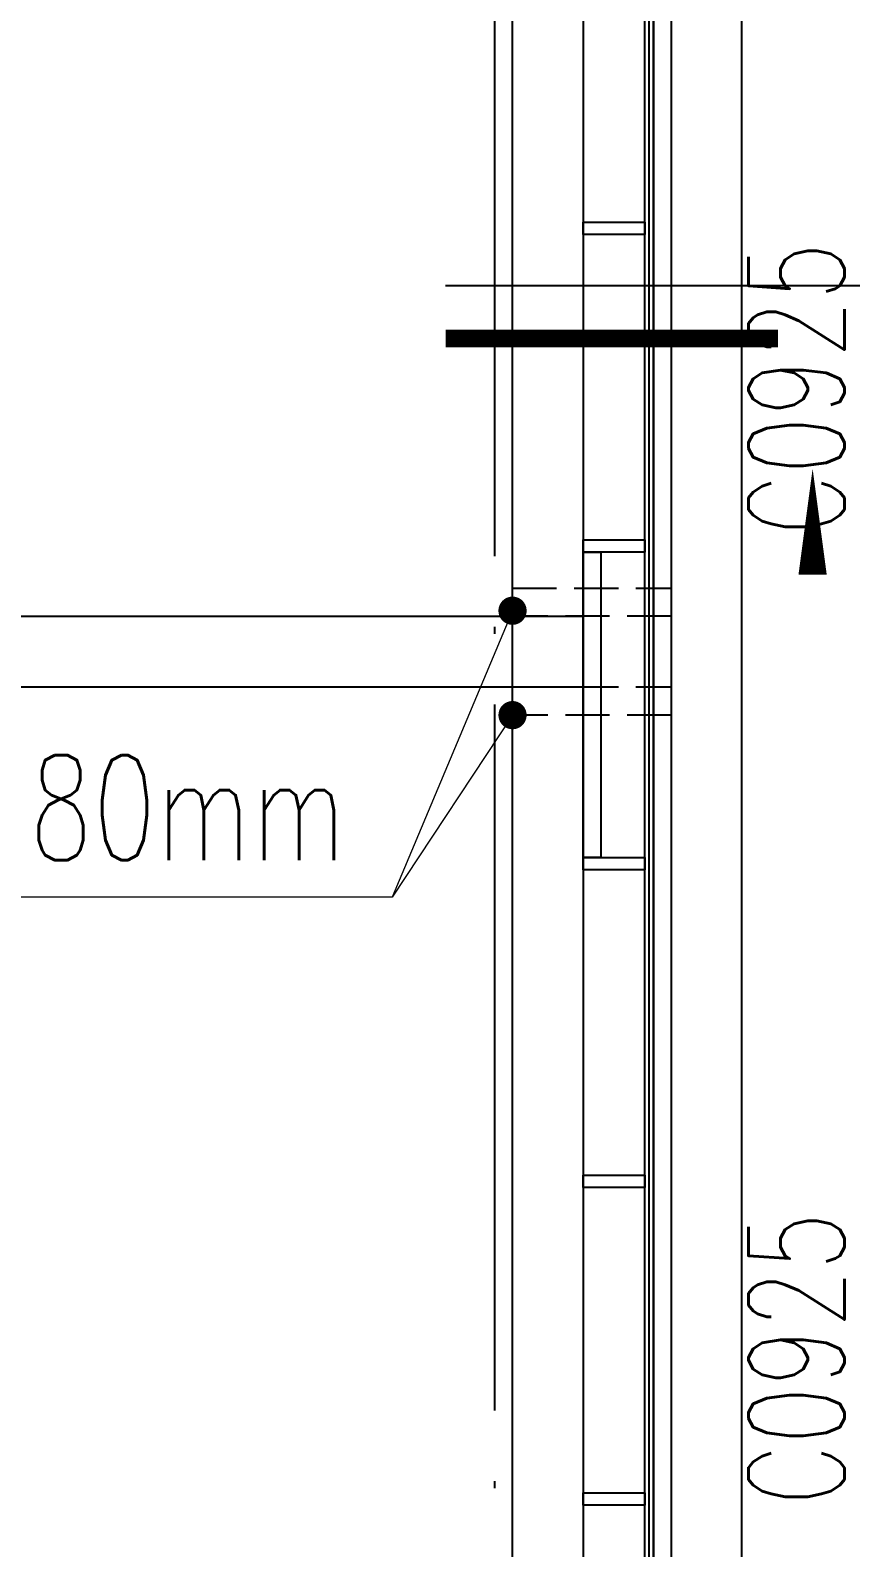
# Model space of a CAD drawing. Header units: millimetres. Extents: x -13830 to 215738, y -24143 to 193994.
# Drawn here: x 55076 to 57402, y 93060 to 97359 of the extents above; entities that cross this region are included whole.
import ezdxf

# ---------------------------------------------------------------- set-up
doc = ezdxf.new("R2010")
doc.units = ezdxf.units.MM
doc.header["$LTSCALE"] = 100
doc.linetypes.add('DASH', pattern=[0.35, 0.25, -0.1])
doc.linetypes.add('DOTE', pattern=[2.42, 2, -0.2, 0.02, -0.2])
doc.layers.get('0').update_dxf_attribs({"linetype": 'CONTINUOUS'})
for name, color, linetype in [('A-Drain-Well', 201, 'CONTINUOUS'), ('DIM_IDEN', 3, 'CONTINUOUS'), ('DIM_SYMB', 3, 'CONTINUOUS'), ('DOTE', 8, 'CONTINUOUS'), ('MCST 2F$0$A-_WIND----_E-', 4, 'CONTINUOUS'), ('PUB_TEXT', 7, 'CONTINUOUS'), ('RAIL', 163, 'CONTINUOUS'), ('WALL', 2, 'CONTINUOUS'), ('WINDOW', 4, 'CONTINUOUS'), ('WINDOW_TEXT', 7, 'CONTINUOUS')]:
    doc.layers.add(name, color=color, linetype=linetype)
doc.layers.add('DIM_LEAD', color=3, linetype='CONTINUOUS', lineweight=13)
doc.styles.add('_TCH_DIM', font='SIMPLEX', dxfattribs={"bigfont": 'GBCBIG'})
doc.styles.add('_TCH_WINDOW', font='SIMPLEX', dxfattribs={"height": 3.5, "bigfont": 'GBCBIG'})

# ---------------------------------------------------------------- blocks, each defined once
blk = doc.blocks.new('dsffsfddf')
at = {"layer": 'DOTE', "linetype": 'DOTE', "ltscale": 10}
blk.add_line((14550, -3600), (14550, 31000), dxfattribs=at)
blk = doc.blocks.new('MCST 2F$0$ELDERLY CARE MULLION')
at = {"layer": 'MCST 2F$0$A-_WIND----_E-'}
blk.add_lwpolyline([(155290.3, -76416.2), (155377.8, -76567.8), (155408.1, -76550.3), (155320.6, -76398.7)], close=True, dxfattribs=at)
blk = doc.blocks.new('A$C0A050261')
at = {"layer": 'MCST 2F$0$A-_WIND----_E-', "color": 8}
for points in [[(-485.7, 14975), (-485.7, -475), (20264.3, -475), (20264.3, 14975)], [(-460.7, 14950), (-460.7, -450), (20239.3, -450), (20239.3, 14950)]]:
    blk.add_lwpolyline(points, close=True, dxfattribs=at)
at = {"layer": 'MCST 2F$0$A-_WIND----_E-'}
blk.add_lwpolyline([(-473.2, 14962.5), (-473.2, -462.5), (20251.8, -462.5), (20251.8, 14962.5)], close=True, dxfattribs=at)
at = {"xscale": -1, "rotation": 209.9999999999999}
for p in [(-87981, -144273.6), (-87081, -144273.6), (-86181, -144273.6), (-85281, -144273.6), (-84381, -144273.6)]:
    blk.add_blockref('MCST 2F$0$ELDERLY CARE MULLION', p, dxfattribs=at)

msp = doc.modelspace()

# ---------------------------------------------------------------- linework, layer by layer
at = {"layer": 'A-Drain-Well'}
msp.add_lwpolyline([(57093.6, 91698.5), (57093.6, 105398.5), (46293.6, 105398.5)], dxfattribs=at)
at = {"layer": 'DIM_IDEN'}
msp.add_line((56253.6, 96635.5), (62797.3, 96635.5), dxfattribs=at)
at = {"layer": 'DIM_IDEN', "const_width": 50}
msp.add_lwpolyline([(56253.6, 96485.5), (57196.8, 96485.5)], dxfattribs=at)
at = {"layer": 'DIM_LEAD'}
for p, q in [((56443.6, 95714.4), (56102.7, 94902.8)), ((56443.6, 95418.5), (56102.7, 94902.8)), ((56102.7, 94902.8), (53985.3, 94902.8))]:
    msp.add_line(p, q, dxfattribs=at)
at = {"layer": 'DIM_LEAD', "const_width": 40}
for points in [[(56451.3, 95732.8, 1), (56435.8, 95695.9, 1)], [(56454.6, 95435.2, 1), (56432.6, 95401.8, 1)]]:
    msp.add_lwpolyline(points, format="xyb", close=True, dxfattribs=at)
at = {"layer": 'DIM_SYMB', "linetype": 'ByBlock', "lineweight": -2}
msp.add_lwpolyline([(57294.5, 94447.1, 0, 0, 0), (57294.5, 96116.8, 0, 80, 0), (57294.5, 95816.8, 0, 0, 0)], format="xyseb", dxfattribs=at)
at = {"layer": 'RAIL'}
for points in [[(49143.6, 104748.5), (45993.6, 104748.5), (45993.6, 105198.5), (56893.6, 105198.5), (56893.6, 91698.5)], [(56443.6, 91898.5), (56443.6, 104748.5), (49343.6, 104748.5)]]:
    msp.add_lwpolyline(points, dxfattribs=at)
msp.add_lwpolyline([(41593.6, 104948.5), (56643.6, 104948.5), (56643.6, 84598.5), (41593.6, 84598.5)], close=True, dxfattribs=at)
at = {"layer": 'WALL'}
for p, q in [((50993.6, 95698.5), (56643.6, 95698.5)), ((56643.6, 95698.5), (56643.6, 95498.5)), ((50993.6, 95498.5), (56643.6, 95498.5))]:
    msp.add_line(p, q, dxfattribs=at)
at = {"layer": 'WINDOW'}
for points in [[(41393.6, 105148.5), (56843.6, 105148.5), (56843.6, 84398.5), (41393.6, 84398.5)], [(56643.6, 95015.5), (56643.6, 95880.5), (56693.6, 95880.5), (56693.6, 95015.5)]]:
    msp.add_lwpolyline(points, close=True, dxfattribs=at)
at = {"layer": 'WINDOW', "linetype": 'DASH', "ltscale": 5}
for points in [[(56443.6, 95778.5), (56893.6, 95778.5), (56893.6, 95698.5), (56443.6, 95698.5)], [(56443.6, 95498.5), (56893.6, 95498.5), (56893.6, 95418.5), (56443.6, 95418.5)]]:
    msp.add_lwpolyline(points, close=True, dxfattribs=at)

# ---------------------------------------------------------------- block references
at = {"rotation": 90}
msp.add_blockref('A$C0A050261', (56368.6, 84884.3), dxfattribs=at)
at = {"layer": 'WALL'}
msp.add_blockref('dsffsfddf', (41843.6, 84948.5), dxfattribs=at)

# ---------------------------------------------------------------- texts
at = {"layer": 'PUB_TEXT', "style": '_TCH_DIM', "width": 0.705882}
msp.add_text('80mm', height=297.5, dxfattribs=at).set_placement((55073.3, 95007.8))
at = {"layer": 'WINDOW_TEXT', "style": '_TCH_WINDOW', "width": 0.705882}
for p in [(57384.6, 95927.2), (57384.6, 93179.2)]:
    msp.add_text('C0925', height=272, rotation=90, dxfattribs=at).set_placement(p)

doc.saveas('drawing.dxf')
